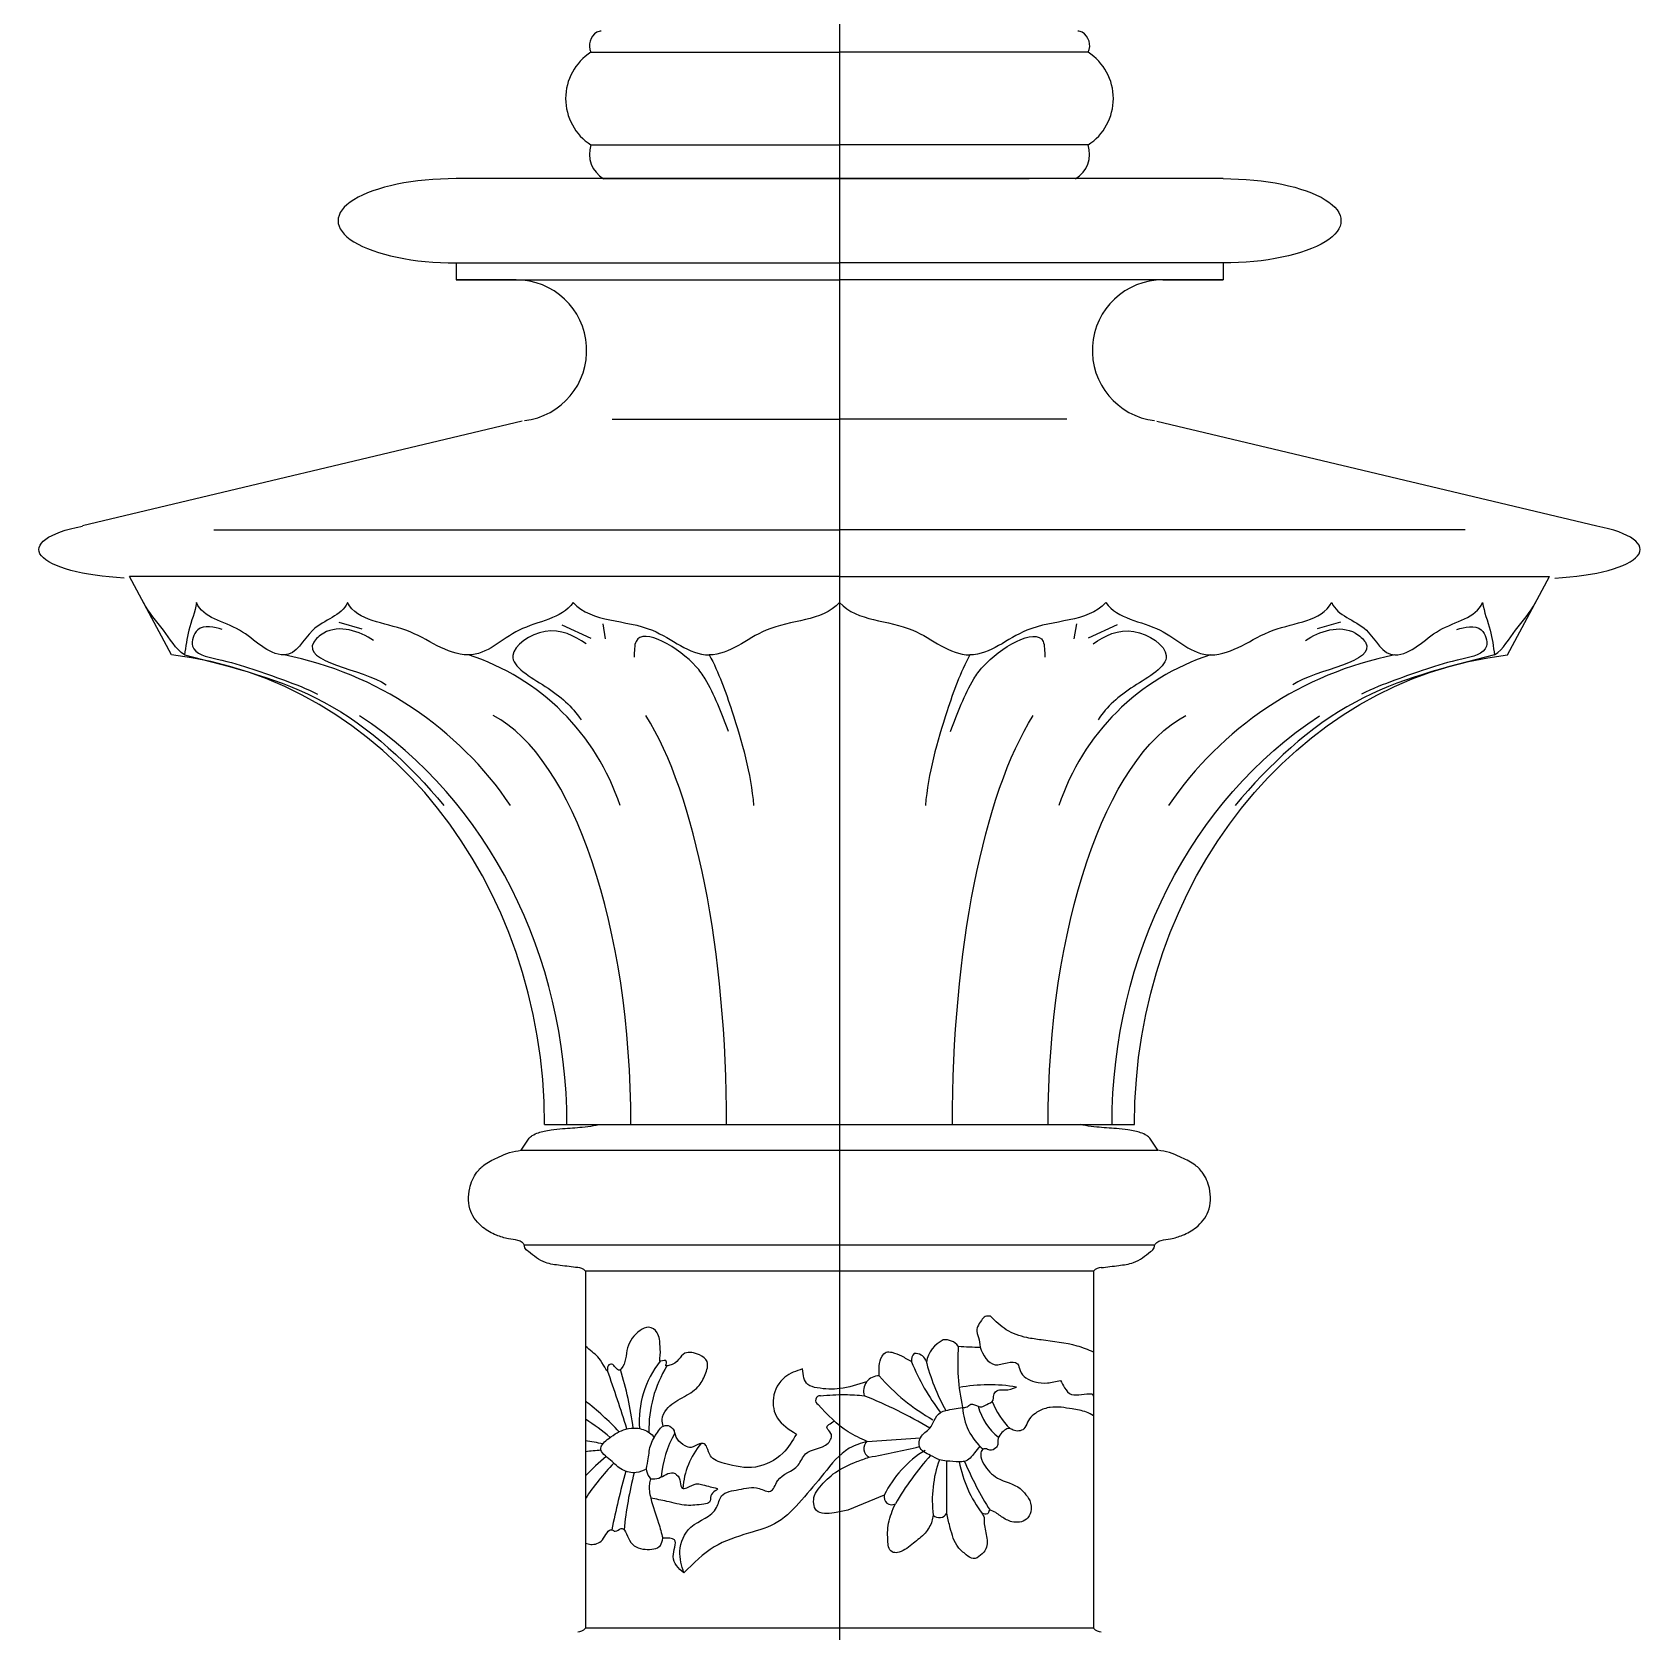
# Model space of a CAD drawing. Header units: millimetres. Extents: x 0 to 13338, y 0 to 11580.
# Drawn here: x 7985.8 to 8368.9, y 3286.9 to 3666.4 of the extents above; entities that cross this region are included whole.
import ezdxf

# ---------------------------------------------------------------- set-up
doc = ezdxf.new("R2010")
doc.units = ezdxf.units.MM
doc.linetypes.add('CENTER', pattern=[50.8, 31.75, -6.35, 6.35, -6.35])
doc.layers.add('axes', color=40, linetype='CENTER')
doc.layers.add('dwgmodels.com', color=250, linetype='Continuous')

# ---------------------------------------------------------------- blocks, each defined once
blk = doc.blocks.new('Public Light 9_side_dwgmodels.com')
at = {"color": 0}
for p, q in [((-59.03, 2950.91), (-0.03, 2950.91)), ((58.97, 2950.91), (-0.03, 2950.91)), ((-59.03, 2928.91), (-0.03, 2928.91)), ((58.97, 2928.91), (-0.03, 2928.91)), ((90.97, 2920.91), (-91.03, 2920.91)), ((-56.03, 2920.91), (-0.03, 2920.91)), ((-50.19, 2920.91), (-0.03, 2920.91)), ((-45.03, 2920.91), (44.97, 2920.91)), ((55.97, 2920.91), (-0.03, 2920.91)), ((-91.03, 2900.91), (-91.03, 2896.91)), ((-91.03, 2900.91), (-0.03, 2900.91)), ((90.97, 2900.91), (-0.03, 2900.91)), ((90.97, 2900.91), (90.97, 2896.91)), ((-76.8, 2896.91), (-91.03, 2896.91)), ((-91.03, 2896.91), (-0.03, 2896.91)), ((90.97, 2896.91), (-0.03, 2896.91)), ((76.73, 2896.91), (90.97, 2896.91)), ((-75.35, 2863.4), (-179.72, 2838.49)), ((-53.98, 2863.87), (-0.03, 2863.87)), ((53.92, 2863.87), (-0.03, 2863.87)), ((75.28, 2863.4), (179.65, 2838.49)), ((-148.49, 2837.6), (-0.03, 2837.6)), ((148.42, 2837.6), (-0.03, 2837.6)), ((-0.03, 2826.49), (-168.53, 2826.49)), ((-158.53, 2807.91), (-168.53, 2826.49)), ((-0.03, 2826.49), (168.47, 2826.49)), ((158.47, 2807.91), (168.47, 2826.49)), ((-118.89, 2815.64), (-113.36, 2814.06)), ((-65.92, 2815.05), (-59.01, 2811.89)), ((-56.24, 2815.25), (-55.65, 2811.69)), ((56.17, 2815.25), (55.58, 2811.69)), ((65.86, 2815.05), (58.94, 2811.89)), ((118.82, 2815.64), (113.29, 2814.06)), ((-0.03, 2785.25), (-0.03, 2696.49)), ((-70.03, 2696.49), (69.97, 2696.49)), ((-57.13, 2696.49), (57.06, 2696.49)), ((-75.57, 2690.38), (-73.7, 2693.23)), ((-75.57, 2690.38), (75.5, 2690.38)), ((75.5, 2690.38), (73.64, 2693.23)), ((-74.85, 2667.96), (74.78, 2667.96)), ((-60.33, 2661.69), (-60.33, 2576.94)), ((60.26, 2661.69), (-60.33, 2661.69)), ((60.26, 2661.69), (60.26, 2576.94)), ((6.49, 2621.28), (19.18, 2622.17)), ((25.4, 2604.28), (25.4, 2616.63)), ((10.59, 2608.55), (1.93, 2604.98)), ((60.26, 2576.94), (-60.33, 2576.94))]:
    blk.add_line(p, q, dxfattribs=at)
for centre, radius, start, end in [((-55.77, 2952.5), 3.63, 120.053, 206.0261), ((-56.59, 2953.91), 2, 90, 120.053), ((56.52, 2953.91), 2, 59.947, 90), ((55.71, 2952.5), 3.63, 333.9739, 59.947), ((-51.95, 2939.91), 13.08, 122.7791, 237.2209), ((51.88, 2939.91), 13.08, 302.7791, 57.2209), ((-52.59, 2926.76), 6.8, 161.6044, 239.5077), ((52.52, 2926.76), 6.8, 300.4923, 18.3956), ((-76.8, 2880.14), 16.77, 276.845, 90), ((76.73, 2880.14), 16.77, 90, 263.155), ((-148.48, 2724.66), 84.9, 34.005, 78.6822), ((-105.27, 2754.67), 55.95, 18.2037, 72.1194), ((105.2, 2754.67), 55.95, 107.8806, 161.7963), ((148.42, 2724.66), 84.9, 101.3178, 145.995), ((-62.18, 2659.98), 2.53, 42.7583, 88.9729), ((62.12, 2659.98), 2.53, 91.0271, 137.2417), ((27.61, 2638.91), 7.12, 115.2484, 170.3744), ((25.13, 2641.69), 3.7, 35.5991, 98.7622), ((79.14, 2640.1), 51.13, 175.7918, 192.1182), ((34.91, 2754.75), 111.11, 266.5082, 269.2141), ((-24.73, 2626.04), 22.85, 141.3767, 184.2934), ((18.93, 2640.64), 1.92, 130.2764, 193.5429), ((65.7, 2659.94), 52.5, 202.1019, 217.2773), ((17.99, 2639.36), 2.76, 26.2259, 96.1494), ((70.54, 2653.36), 51.69, 194.3247, 208.6145), ((-303.85, 2547.58), 264.68, 16.8336, 19.9887), ((-134.15, 2612.89), 85.96, 7.723, 17.2128), ((-16.74, 2624.16), 28.53, 148.1659, 181.4704), ((9.25, 2633.24), 3.59, 87.7446, 198.2507), ((45.67, 2668.16), 47.93, 220.8105, 240.5749), ((-4.62, 2631.02), 1.1, 84.8046, 243.5885), ((-35.81, 2528.25), 111.91, 59.2621, 68.1489), ((35.47, 2594.65), 40.06, 80.6649, 100.2156), ((-109.64, 2568.9), 79.2, 43.6576, 51.4942), ((43.49, 2630.23), 14.37, 183.4679, 228.786), ((46.49, 2633.27), 14.1, 195.0172, 231.3777), ((53.16, 2637.43), 18.25, 201.4402, 225.9492), ((-88.54, 2581.69), 52.97, 49.9606, 57.8168), ((-68.95, 2556.17), 65.78, 78.8258, 82.4639), ((-17.92, 2610.86), 24.52, 149.7116, 175.3847), ((-18.27, 2608.65), 19.02, 140.5066, 175.5373), ((8.07, 2619.59), 2.32, 132.9702, 241.9635), ((-52.79, 2560.04), 59.27, 93.7036, 97.3045), ((-9.8, 2564.43), 70.15, 130.5908, 136.0813), ((-38.51, 2863.42), 250.06, 280.4808, 283.2816), ((33.45, 2597.38), 25.44, 121.2069, 153.9623), ((70.07, 2573.91), 65.5, 137.7489, 150.2125), ((50.67, 2607.26), 28.69, 160.2734, 186.9645), ((-13.98, 2577.45), 55.34, 135.7103, 146.8678), ((145.23, 2560.15), 203.31, 164.584, 168.6102), ((41.44, 2591.07), 93.06, 165.8412, 174.2846), ((57.33, 2621.96), 29.47, 190.7912, 217.2505), ((106.34, 2649.21), 83.38, 203.0698, 212.0702), ((12.37, 2608.08), 1.84, 165.2706, 297.6177), ((23.62, 2605.21), 2.02, 224.9798, 332.3652), ((-62.18, 2578.66), 2.53, 271.0271, 317.2417), ((62.12, 2578.66), 2.53, 222.7583, 268.9729)]:
    blk.add_arc(centre, radius, start, end, dxfattribs=at)
for centre, major_axis, ratio, start_param, end_param in [((-91.03, 2910.91), (-28, 0), 0.357143, 4.712389, 7.853982), ((164.96, 2832.91), (25, -0.01), 0.275981, 4.903187, 7.226127), ((-168.53, 2696.49), (0, 112), 0.879464, 4.712389, 6.181487), ((-163.21, 2696.49), (0, 112), 0.879464, 4.712389, 5.759587), ((-90.96, 2696.49), (0, 99.23), 0.417502, 4.712389, 6.070577), ((-61.78, 2696.49), (0, -108.75), 0.32143, 1.570796, 2.672411)]:
    blk.add_ellipse(centre, major_axis=major_axis, ratio=ratio, start_param=start_param, end_param=end_param, dxfattribs=at)
at = {"color": 0, "extrusion": (0, 0, -1)}
for centre, major_axis, ratio, start_param, end_param in [((90.97, 2910.91), (28, 0), 0.357143, 4.712389, 7.853982), ((-165.03, 2832.91), (-25, -0.01), 0.275981, 4.903187, 7.226127), ((168.47, 2696.49), (0, 112), 0.879464, 4.712389, 6.181487), ((61.71, 2696.49), (0, -108.75), 0.32143, 1.570796, 2.672411), ((90.89, 2696.49), (0, 99.23), 0.417502, 4.712389, 6.070577), ((163.14, 2696.49), (0, 112), 0.879464, 4.712389, 5.759587)]:
    blk.add_ellipse(centre, major_axis=major_axis, ratio=ratio, start_param=start_param, end_param=end_param, dxfattribs=at)
at = {"color": 0}
for points, start_tangent, end_tangent in [([(-155.49, 2807.91), (-160.46, 2813.75), (-165.2, 2820.3)], (-0.82126, 0.570555), (-0.473956, 0.880548)), ([(-152.63, 2820.3), (-154.43, 2813.75), (-155.49, 2807.91)], (-0.158609, -0.987342), (-0.149518, -0.988759)), ([(-131.82, 2807.91), (-142.4, 2813.75), (-152.63, 2820.3)], (-1, 0), (-0.383053, 0.923726)), ([(-116.82, 2820.3), (-125.05, 2813.75), (-131.82, 2807.91)], (-0.392527, -0.919741), (-1, 0)), ([(-88.09, 2807.91), (-102.95, 2813.75), (-116.82, 2820.3)], (-1, 0), (-0.478215, 0.878243)), ([(-63.24, 2820.3), (-76.09, 2813.75), (-88.09, 2807.91)], (-0.57881, -0.815462), (-1, 0)), ([(-63.24, 2820.3), (-44.45, 2813.75), (-30.96, 2807.91)], (0.686246, -0.72737), (1, 0)), ([(-0.03, 2820.3), (-17.46, 2813.75), (-30.96, 2807.91)], (-0.686246, -0.72737), (-1, 0)), ([(-0.03, 2820.3), (17.39, 2813.75), (30.89, 2807.91)], (0.686246, -0.72737), (1, 0)), ([(63.17, 2820.3), (44.39, 2813.75), (30.89, 2807.91)], (-0.686246, -0.72737), (-1, 0)), ([(63.17, 2820.3), (76.03, 2813.75), (88.02, 2807.91)], (0.57881, -0.815462), (1, 0)), ([(88.02, 2807.91), (102.88, 2813.75), (116.76, 2820.3)], (1, 0), (0.478215, 0.878243)), ([(116.76, 2820.3), (124.99, 2813.75), (131.75, 2807.91)], (0.392527, -0.919741), (1, 0)), ([(131.75, 2807.91), (142.34, 2813.75), (152.56, 2820.3)], (1, 0), (0.383053, 0.923726)), ([(152.56, 2820.3), (154.36, 2813.75), (155.42, 2807.91)], (0.158609, -0.987342), (0.149518, -0.988759)), ([(155.42, 2807.91), (160.39, 2813.75), (165.13, 2820.3)], (0.82126, 0.570555), (0.473956, 0.880548)), ([(-146.53, 2813.91), (-152.32, 2813.82), (-153.54, 2809.99), (-147.75, 2806.91), (-131.77, 2801.87), (-123.93, 2798.6)], (-0.940247, 0.340494), (0.885761, -0.464141)), ([(-110.59, 2811.3), (-122.45, 2813.07), (-124.82, 2810.9), (-107.63, 2800.83)], (-0.824536, 0.565809), (0.832182, -0.554503)), ([(-60.19, 2810.51), (-69.88, 2813.47), (-77.58, 2807.74), (-69.88, 2800.43), (-61.38, 2792.53)], (-0.825442, 0.564486), (0.567503, -0.823371)), ([(60.12, 2810.51), (69.81, 2813.47), (77.52, 2807.74), (69.81, 2800.43), (61.31, 2792.53)], (0.825442, 0.564486), (-0.567503, -0.823371)), ([(110.52, 2811.3), (122.38, 2813.07), (124.75, 2810.9), (107.56, 2800.83)], (0.824536, 0.565809), (-0.832182, -0.554503)), ([(146.47, 2813.91), (152.26, 2813.82), (153.47, 2809.99), (147.68, 2806.91), (131.71, 2801.87), (123.86, 2798.6)], (0.940247, 0.340494), (-0.885761, -0.464141))]:
    blk.add_spline(points, degree=3, dxfattribs=dict(at, start_tangent=start_tangent, end_tangent=end_tangent))
for points in [[(-26.39, 2789.76), (-31.93, 2802.21), (-34.1, 2805.17), (-48.33, 2811.1), (-48.73, 2807.34)], [(26.33, 2789.76), (31.86, 2802.21), (34.03, 2805.17), (48.26, 2811.1), (48.66, 2807.34)], [(-73.7, 2693.23), (-72.94, 2693.85), (-71.45, 2694.53), (-70.15, 2694.86), (-68.47, 2695.19), (-65.74, 2695.5), (-61.08, 2695.87), (-58.38, 2696.22), (-57.13, 2696.49)], [(73.64, 2693.23), (72.87, 2693.85), (71.39, 2694.53), (70.08, 2694.86), (68.4, 2695.19), (65.67, 2695.5), (61.01, 2695.87), (58.31, 2696.22), (57.06, 2696.49)], [(-74.85, 2667.96), (-75.35, 2668.49), (-76.34, 2668.96), (-78.61, 2669.38), (-81.45, 2670.21), (-84.64, 2672.06), (-86.35, 2673.81), (-87.54, 2675.84), (-88.05, 2678.51), (-87.8, 2681.35), (-86.1, 2685.14), (-84.14, 2687.04), (-80.83, 2688.8), (-78.33, 2689.8), (-75.57, 2690.38)], [(74.78, 2667.96), (75.29, 2668.49), (76.28, 2668.96), (78.54, 2669.38), (81.38, 2670.21), (84.58, 2672.06), (86.28, 2673.81), (87.47, 2675.84), (87.98, 2678.51), (87.74, 2681.35), (86.04, 2685.14), (84.08, 2687.04), (80.76, 2688.8), (78.27, 2689.8), (75.5, 2690.38)], [(-62.14, 2662.51), (-66.3, 2663.03), (-69.81, 2663.72), (-71.97, 2664.87), (-73.85, 2666.32), (-74.73, 2667.21), (-74.85, 2667.96)], [(62.07, 2662.51), (66.23, 2663.03), (69.74, 2663.72), (71.9, 2664.87), (73.79, 2666.32), (74.66, 2667.21), (74.78, 2667.96)], [(35.8, 2650.98), (34.56, 2650.93), (33.63, 2649.97), (32.73, 2648.47), (32.56, 2647.91), (32.96, 2645.91), (33.38, 2643.67), (36.88, 2639.48), (39.75, 2639.96), (42.21, 2639.72), (42.8, 2638.1), (46.33, 2635.41), (49.29, 2635.17), (52.4, 2635.77)], [(9.39, 2636.83), (9.39, 2639.22), (10.07, 2641.47), (11.07, 2642.44), (12.38, 2642.42), (14.67, 2641.56), (17.07, 2640.19)], [(-8.84, 2638.49), (-12.98, 2636.54), (-15.74, 2631.58), (-14.77, 2626.83), (-10.27, 2623.04)], [(6.38, 2635.4), (0.05, 2633.83), (-5.32, 2633.99), (-7.56, 2634.8), (-8.84, 2638.49)], [(-4.52, 2632.11), (1.25, 2632.4), (5.84, 2632.12)], [(29.15, 2629.36), (30.22, 2629.49), (31.15, 2630.11), (31.99, 2629.98), (33.71, 2629.49), (34.9, 2630.02), (36.4, 2631.08), (36.54, 2631.92), (37.02, 2633.07), (38.3, 2633.55), (39.23, 2633.51), (41.97, 2634.17)], [(52.4, 2635.77), (53.38, 2633.99), (54.99, 2632.42), (57.42, 2632.45), (59.91, 2632.55)], [(6.49, 2621.28), (2.05, 2623.53), (-5.11, 2630.04)], [(33.26, 2620.14), (32.01, 2618.58), (29.63, 2616.54), (28.38, 2616.44), (25.4, 2616.63), (23.66, 2616.95), (21.59, 2617.95), (18.94, 2620.05), (19.18, 2622.17), (21.39, 2624.44), (22.43, 2626.25), (23.93, 2628.15), (25.17, 2628.61), (29.15, 2629.36)], [(-45.8, 2614.77), (-48.27, 2613.87), (-51.55, 2614.55), (-54.4, 2616.81), (-56.69, 2619.66), (-54.8, 2621.98), (-50.72, 2624.18), (-48.24, 2624.43), (-45.14, 2623.34), (-43.96, 2622.28)], [(-44.85, 2612.39), (-45.76, 2614.23), (-45.49, 2616.69), (-44.9, 2620.24), (-43.26, 2623.43), (-42.17, 2624.71), (-40.66, 2625.03), (-39.27, 2623.87)], [(-36.98, 2590.08), (-37.91, 2595.25), (-35.29, 2600.92), (-29.19, 2605.6), (-28.01, 2608.34), (-23.96, 2609.84), (-19.1, 2610.09), (-16.42, 2609.46), (-14.74, 2611.89), (-9.88, 2615.63), (-8.11, 2618.32), (-2.75, 2620.88), (-2.06, 2623.19), (-3, 2624.43), (-1.28, 2626.11)], [(-10.27, 2623.04), (-13.51, 2618.48), (-20, 2615.21), (-27.36, 2616.08), (-30.68, 2617.87), (-31.5, 2619.87), (-32.16, 2620.67), (-33.26, 2620.68), (-35.27, 2619.85), (-36.68, 2620.22), (-38.51, 2621.83), (-39.27, 2623.87)], [(6.49, 2621.28), (2.29, 2619.64), (-3.75, 2613.65), (-9.05, 2607.36), (-14.65, 2602.18), (-21.65, 2599.49), (-29.75, 2596.25), (-36.98, 2590.08)], [(1.93, 2604.98), (-1.3, 2604.36), (-5.49, 2604.89), (-5.97, 2608.43), (-4.73, 2610.43), (-1, 2613.93), (4.05, 2616.49), (6.98, 2617.54)], [(-44.85, 2612.39), (-42.94, 2612.6), (-41.18, 2613.45), (-39.48, 2613.81), (-38.12, 2612.63), (-37.66, 2610.75), (-37.36, 2610.2), (-36.27, 2610.29), (-34.05, 2611.2), (-31.14, 2610.63), (-29.05, 2609.84), (-29.54, 2609.53), (-30.57, 2608.35), (-30.87, 2606.89), (-32.24, 2606.41), (-36.33, 2606.13), (-41.03, 2607.05), (-44.82, 2607.8)], [(-44.85, 2612.39), (-45.15, 2611.19), (-44.82, 2607.8), (-42.97, 2601.91), (-41.97, 2598.33)], [(22.19, 2603.78), (21.89, 2602.34), (20.27, 2599.54), (17.5, 2597.12), (14.11, 2595.01), (12.73, 2594.96), (11.75, 2595.89), (11.45, 2597.4), (11.6, 2601.88), (13.22, 2606.45)], [(-36.98, 2590.08), (-39.5, 2593.95), (-39.19, 2597.9), (-41.97, 2598.33)]]:
    blk.add_spline(points, degree=3, dxfattribs=at)
for points, knots in [([(-155.49, 2807.91), (-144.05, 2805.05), (-120.27, 2799.1), (-102.02, 2781.89), (-93.91, 2772.14)], [0, 0, 0, 0, 34.885347, 72.499525, 72.499525, 72.499525, 72.499525]), ([(-30.96, 2807.91), (-28.67, 2803.7), (-24.48, 2791.93), (-21.07, 2779.78), (-20.42, 2772.14)], [0, 0, 0, 0, 14.369019, 37.373852, 37.373852, 37.373852, 37.373852]), ([(30.89, 2807.91), (28.6, 2803.7), (24.41, 2791.93), (21, 2779.78), (20.35, 2772.14)], [0, 0, 0, 0, 14.369019, 37.373852, 37.373852, 37.373852, 37.373852]), ([(155.42, 2807.91), (143.98, 2805.05), (120.21, 2799.1), (101.96, 2781.89), (93.84, 2772.14)], [0, 0, 0, 0, 34.885347, 72.499525, 72.499525, 72.499525, 72.499525]), ([(-41.9, 2624.86), (-42.02, 2625.39), (-42.36, 2626.79), (-40.89, 2629.68), (-37.42, 2631.62), (-33.58, 2633.74), (-31.87, 2636.94), (-30.85, 2640.24), (-33.49, 2642.18), (-37.74, 2642.94), (-38.28, 2639.46), (-41.43, 2639.15), (-41.04, 2639.76), (-41.07, 2641), (-42.82, 2639.89), (-42.47, 2641.93), (-42.65, 2643.84), (-42.72, 2646.99), (-45.26, 2648.84), (-48.38, 2647.18), (-50.99, 2643.66), (-50.57, 2639.69), (-52.43, 2637.95), (-53.27, 2638.87), (-53.9, 2639.78), (-55.27, 2639.39), (-54.86, 2637.27), (-56.3, 2640.02), (-57.61, 2641.67), (-59.19, 2642.98), (-60.33, 2643.85)], [0, 0, 0, 0, 1.605667, 4.228327, 8.896641, 13.45645, 16.871104, 19.909933, 22.344645, 25.769338, 30.586298, 31.33167, 31.567503, 32.470404, 33.835357, 34.392807, 37.335067, 40.633615, 43.016551, 45.20104, 50.27977, 55.530056, 55.994409, 57.110536, 58.319477, 59.22189, 60.408859, 62.024382, 64.396411, 68.444992, 68.444992, 68.444992, 68.444992]), ([(60.26, 2642.47), (58.99, 2643.05), (54.97, 2644.54), (49.54, 2645.11), (43.84, 2645.9), (39.42, 2647.4), (36.98, 2649.81), (35.8, 2650.98)], [30.627275, 30.627275, 30.627275, 30.627275, 34.789163, 43.433621, 46.861626, 52.103796, 57.034792, 57.034792, 57.034792, 57.034792]), ([(60.26, 2627.38), (59.71, 2627.71), (58.12, 2628.54), (54.59, 2629.05), (50.71, 2629.78), (46.88, 2628.51), (44.68, 2626.55), (43.87, 2623.75), (41.57, 2623.57), (40.36, 2624.5), (39.17, 2624.08), (38.2, 2623.12), (37.33, 2621.82), (37.65, 2620.55), (37.01, 2619.52), (35.72, 2618.93), (34.72, 2619.67), (33.66, 2619.35), (33.25, 2617.77), (34.38, 2615.16), (37.54, 2611.86), (41.84, 2611.23), (44.04, 2608.88), (45.36, 2607.21), (45.7, 2604.73), (44.21, 2602.16), (41, 2601.83), (38.3, 2603.4), (36.94, 2604.61), (35.34, 2605.05), (35.42, 2604.15), (34.67, 2603.91), (33.5, 2604.34), (34.36, 2603.38), (34.16, 2601.78), (34.9, 2599.26), (35.24, 2596.05), (33.56, 2594.22), (31.67, 2593.07), (29.79, 2594.59), (27.39, 2596.53), (26.36, 2600.24), (25.68, 2602.96), (25.43, 2604.15), (25.4, 2604.28)], [5.287163, 5.287163, 5.287163, 5.287163, 7.19113, 10.666631, 15.898922, 18.764756, 22.482532, 24.317791, 26.867818, 27.743885, 28.675849, 30.25799, 31.965922, 32.965537, 33.90844, 35.399129, 36.58994, 37.244346, 38.364515, 40.877329, 45.549497, 51.473872, 52.912099, 55.080027, 57.807807, 59.833753, 63.329191, 66.049629, 68.914416, 69.365355, 70.082621, 70.665983, 71.565902, 72.259184, 73.148168, 76.599238, 80.012693, 81.97247, 83.911181, 85.778949, 88.434682, 93.336846, 96.592792, 96.979047, 96.979047, 96.979047, 96.979047]), ([(-60.33, 2597.14), (-59.93, 2596.98), (-58.48, 2596.66), (-55.97, 2597.37), (-54.82, 2601.03), (-53.05, 2599.61), (-51.18, 2601.79), (-50.08, 2596.67), (-46.61, 2595.41), (-42.47, 2595.76), (-42.09, 2597.7), (-41.97, 2598.33)], [181.598845, 181.598845, 181.598845, 181.598845, 182.843799, 185.815235, 189.092181, 189.883201, 191.433253, 194.869582, 199.177407, 202.916633, 204.7274, 204.7274, 204.7274, 204.7274])]:
    blk.add_open_spline(points, degree=3, knots=knots, dxfattribs=at)
blk.add_open_spline([(59.91, 2632.55), (60.02, 2632.35), (60.14, 2632.14), (60.26, 2631.94)], degree=3, dxfattribs=at)
at = {"layer": 'axes', "ltscale": 0.1}
blk.add_line((0, 4989.03), (0, -116.87), dxfattribs=at)

msp = doc.modelspace()

# ---------------------------------------------------------------- linework, layer by layer
at = {"layer": 'dwgmodels.com', "ltscale": 0.1}
msp.add_line((8177.38, 5579.54), (8177.38, 473.65), dxfattribs=at)

# ---------------------------------------------------------------- block references
at = {"layer": 'dwgmodels.com'}
msp.add_blockref('Public Light 9_side_dwgmodels.com', (8177.38, 710.8), dxfattribs=at)

doc.saveas('drawing.dxf')
